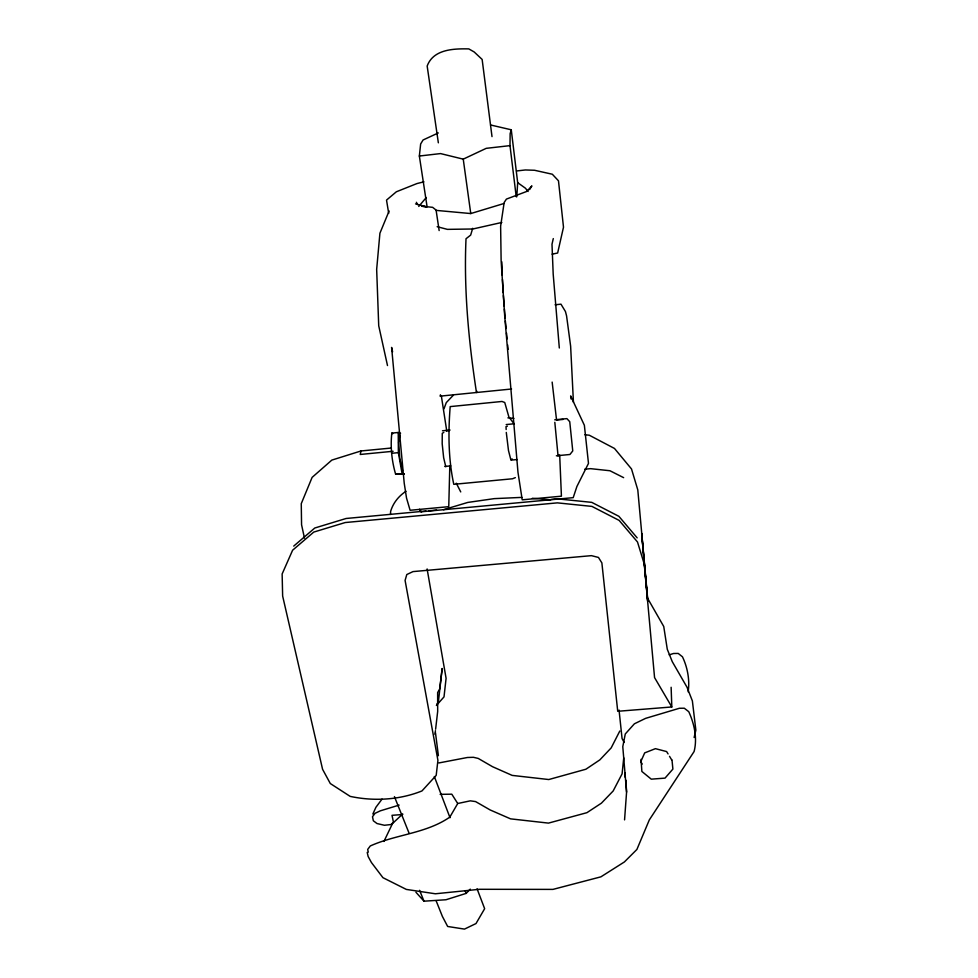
<?xml version="1.0" encoding="UTF-8"?>
<svg xmlns="http://www.w3.org/2000/svg" width="978" height="978" viewBox="0 0 978 978"><rect width="100%" height="100%" fill="white"/><g stroke="black" fill="none" stroke-linecap="round" stroke-linejoin="round"><path stroke-width="1.47" d="M516.225 196.676L509.99 145.636L510.149 133.656L511.262 129.793L490.565 124.976M390.479 514.44L390.625 511.433A44.193 38.008 7.5 0 1 406.004 491.286M516.775 196.81L517.68 182.666L511.262 129.793M624.563 819.882L626.58 792.082L625.908 780.2M400.589 433.205L398.242 432.484L391.823 433.107C390.283 446.824 391.775 460.98 395.625 474.22L404.269 474.22M436.665 704.453L438.364 702.094L442.154 668.487L439.978 686.58M623.744 757.864L622.094 773.83L613.169 790.97L601.409 803.17L586.91 812.681L548.475 823.109L510.565 818.855L490.21 809.98L475.577 801.581L470.308 800.835L457.728 803.513L449.831 817.107C426.176 833.513 396.078 834.32 370.295 845.958L367.679 849.442L368.278 852.168M624.808 776.911L625.248 772.681M427.068 206.615L419.354 156.028L420.65 143.974L423.071 139.988L438.303 132.935M435.613 729.209L437.679 711.373L437.643 692.583L440.1 688.206M434.99 734.429L435.442 730.688M472.704 228.277L470.65 235.111L466.017 238.742C463.719 290.16 468.755 341.738 476.469 392.508L476.775 391.151M399.99 434.941L398.645 442.411L399.782 458.352L402.52 470.504M391.2 448.046L361.004 450.968L360.234 454.464L393.132 451.274M553.291 238.595L551.995 244.243L553.193 274.146L559.318 347.997M694.123 737.498L695.859 730.175L692.375 700.896L687.033 687.265L672.277 661.678L667.277 649.258L663.744 626.495L647.644 598.365L637.79 489.892L631.507 468.963L614.477 448.45L589.269 435.21L584.917 434.758M688.145 691.788C689.918 680.248 687.546 667.461 682.461 656.8L678.219 653.438L673.573 653.487L669.184 654.832M440.467 394.782L440.076 396.151L511.567 388.999M443.988 408.804L446.286 402.606L453.462 395.088M372.862 814.026L375.919 807.278L382.019 799.136M389.11 210.979L379.916 233.229L376.664 269.366L378.718 325.772L387.496 365.54M383.926 841.471L392.533 823.488L402.728 813.965M619.795 731.031L611.201 747.877L599.856 759.869L585.883 769.234L548.78 779.539L512.166 775.395L492.533 766.703L478.23 758.427L473.438 757.302L467.374 757.498L438.877 762.95M558.646 454.966L558.071 456.029L554.819 422.3M529.611 189.622L531.873 185.893L526.787 191.431L506.421 199.096L504.171 202.483L500.626 226.175L501.127 260.649L504.709 316.041L517.985 472.398L522.228 499.831L561.421 496.188L559.697 455.051M418.743 206.444L426.261 197.544M436.384 705.48L444.012 696.886L446.09 678.316L427.117 568.951M415.931 892.254L424 901.19L445.992 899.748L466.164 893.391L470.271 889.136M293.718 546.103L314.794 528.01L346.102 518.487L426.005 511.042M512.13 458.902L510.834 459.709L508.487 450.552L506.286 432.423M443.816 432.423L442.264 433.291L442.19 443.792L443.657 457.741L445.785 466.763M419.354 156.028L440.528 153.583L463.242 159.145L486.225 148.338L509.99 145.636M501.848 222.446L472.887 228.986L447.398 229.365L437.154 226.7M515.333 477.619L512.521 478.768L453.792 484.318C448.303 459.073 448.156 432.362 450.186 406.603L502.032 401.457L504.746 402.508L508.878 416.958L514.355 424.195M507.374 426.176L506.017 426.628L506.152 429.525M361.004 450.968L331.835 460.1L312.116 477.386L301.261 503.658L301.566 524.77L304.476 538.144M399.134 805.102L380.356 810.823L375.051 813.305L372.484 816.74L373.351 820.786L377.007 823.537L384.415 825.273L391.053 824.527L393.449 822.253L392.019 815.31L402.63 814.527M436.09 210.38L470.76 213.559L503.78 203.558M443.511 509.709L467.777 502.435L494.208 498.633L521.824 497.386M423.926 181.822L416.97 183.558L396.347 191.786L386.518 200.099L388.706 213.338M516.531 170.967L525.369 169.964L534.538 170.27L552.326 174.231L558.475 180.808L563.499 227.189L557.643 253.009L552.093 254.182M555.064 304.794L560.969 304.17L565.443 311.53L566.568 315.857L570.626 346.163L573.438 402.325M442.472 430.785L450.063 430.051M506.201 424.562L513.792 423.816M554.758 419.806L566.898 418.621L569.746 421.701L572.753 450.931L569.929 454.489L556.36 455.797M446.323 430.846L449.33 430.552M557.191 420.002L563.096 419.428M391.909 453.266L398.364 452.643L398.242 432.484M550.773 499.477L557.362 498.841L591.751 502.362L618.866 516.311L637.167 537.863M444.745 466.457L450.785 465.883M511.103 460.112L517.142 459.538M395.625 474.22L404.379 473.939M429.024 510.76L436.555 510.064M584.722 469.195L590.565 468.658L609.954 470.748L623.646 477.655M419.635 509.379L421.102 511.8L573.206 497.655L576.898 486.506L588.487 463.401L584.367 425.271L570.651 395.907L571.005 398.938M671.813 706.972L617.729 711.287L601.873 562.912L598.463 557.436L591.433 555.651L412.997 571.604L406.799 574.538L405.088 580.406L437.924 760.334L436.188 775.395L421.97 790.933A104.12 82.641 8.2 0 1 350.185 796.385L330.307 783.537L322.581 769.307L282.642 596.054L282.141 573.964L292.605 550.223L313.767 532.081L345.21 522.545L557.362 502.863L591.898 506.396L619.135 520.394L637.497 541.995L644.245 564.013L654.563 677.595L671.813 706.972L671.128 687.277M440.149 794.332L451.799 794.185L457.728 803.513M532.374 498.267L550.443 499.77M507.9 417.863L513.89 418.401M415.54 203.864L426.811 206.884L421.591 206.211L432.631 207.324L436.078 210.062L439.146 230.563M517.68 182.666L525.357 188.155L528.12 191.48M391.823 433.107L392.716 433.743M642.216 764.075L640.761 761.728L644.685 752.889L655.419 748.659L666.629 751.569L668.072 753.94M669.514 756.312L671.69 759.882M419.696 509.44L421.102 511.8M624.123 742.363L622.069 738.561L619.05 710.065M456.286 483.205L460.736 491.922M416.384 202.287L417.545 204.585M419.586 890.322L424 901.19M394.44 796.63L409.11 833.28M436.188 900.921L442.386 916.423L447.655 926.472L464.489 929.1L475.993 923.562L484.648 908.696L477.068 888.794M465.1 890.652L466.164 893.391M434.318 776.52L450.014 817.73M367.215 852.413L368.144 856.496L371.432 862.523L382.936 877.682L406.335 889.418L435.381 893.782L479.464 889.295L552.949 889.393L600.908 876.838L624.38 861.96L636.898 849.454L649.319 819.906L694.087 751.544C697.497 738.549 694.343 723.83 688.756 711.691L684.294 708.219L679.417 708.268L645.651 718.341L634.404 723.793L625.284 733.965L622.778 746.666L626.58 792.082M392.594 351.799L391.603 347.422L404.22 483.181L406.518 498.01L410.1 510.271L448.755 506.677L449.819 465.565M398.364 452.643L402.068 473.609M441.384 396.139L446.75 430.98M438.352 142.812L427.166 66.039C433.352 49.181 453.633 48.594 468.792 48.9L474.171 51.956L482.142 59.438L492.007 136.614M463.242 159.145L470.76 213.559M435.467 732.669L438.389 755.725M552.154 382.092L556.58 420.247M672.008 760.016L672.888 769.099L665.028 778.121L651.275 779.16L641.874 771.459L641.03 759.344M505.369 321.065L506.091 328.522M506.506 332.997L507.081 338.963M507.643 344.928L508.071 349.403M503.389 295.576L504.183 306.077M504.416 309.085L505.088 318.082M502.24 275.124L501.824 261.835M502.472 279.5L503.193 292.618M647.729 601.274L641.666 533.462L647.729 601.274"/></g></svg>
